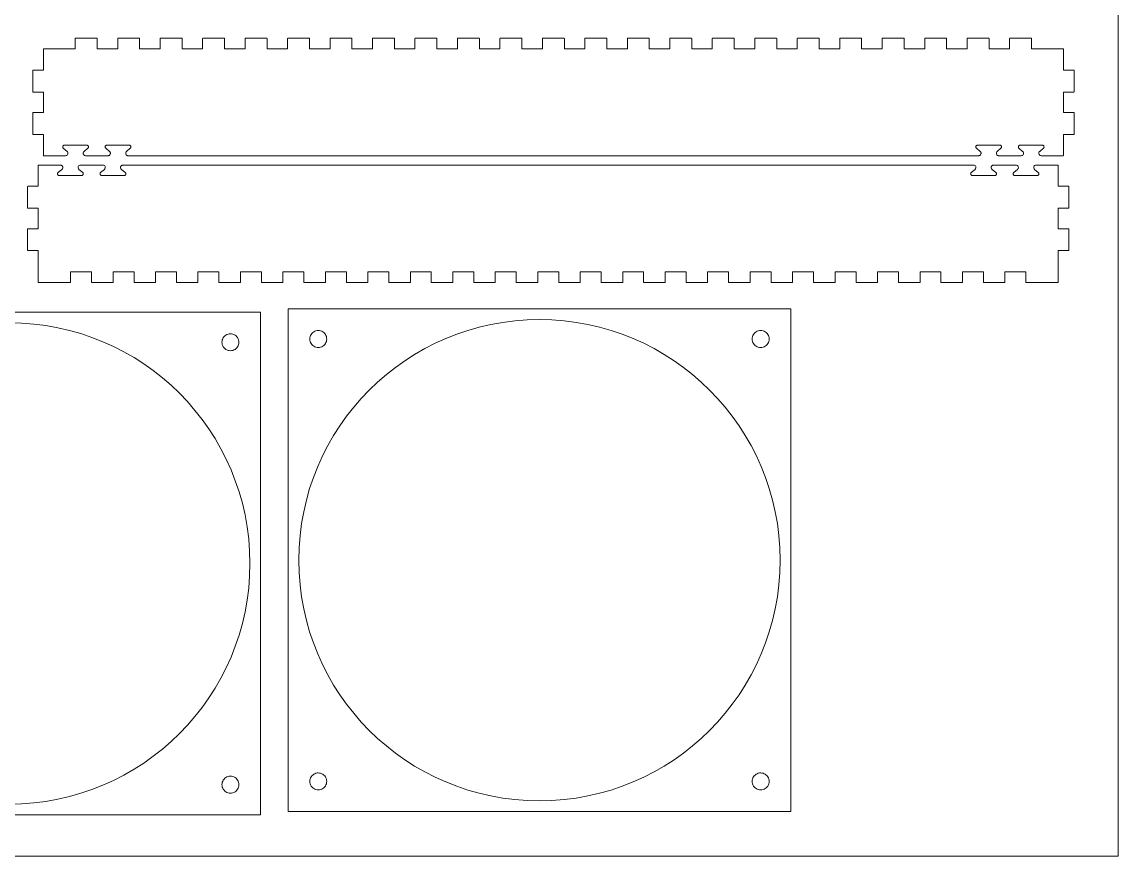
# Model space of a CAD drawing. Header units: millimetres. Extents: x -311 to 454, y -467 to 466.
# Drawn here: x 144.4 to 454.1, y -467.4 to -231.7 of the extents above; entities that cross this region are included whole.
import ezdxf

# ---------------------------------------------------------------- set-up
doc = ezdxf.new("R2010")
doc.units = ezdxf.units.MM
doc.header["$MEASUREMENT"] = 0
doc.layers.add('Layer 1', color=7, linetype='Continuous')

# ---------------------------------------------------------------- blocks, each defined once
blk = doc.blocks.new('block 384')
at = {"layer": 'Layer 1', "lineweight": 0}
blk.add_lwpolyline([(149.07, -305.33), (158.01, -305.33), (158.03, -305.33), (158.08, -305.3), (158.11, -305.25), (158.11, -305.23), (158.11, -302.33), (164.03, -302.33), (164.03, -305.23), (164.03, -305.25), (164.06, -305.3), (164.11, -305.33), (164.13, -305.33), (170.01, -305.33), (170.03, -305.33), (170.08, -305.3), (170.11, -305.25), (170.11, -305.23), (170.11, -302.33), (176.03, -302.33), (176.03, -305.23), (176.03, -305.25), (176.06, -305.3), (176.11, -305.33), (176.13, -305.33), (182.01, -305.33), (182.03, -305.33), (182.08, -305.3), (182.11, -305.25), (182.11, -305.23), (182.11, -302.33), (188.03, -302.33), (188.03, -305.23), (188.03, -305.25), (188.06, -305.3), (188.11, -305.33), (188.13, -305.33), (194.01, -305.33), (194.03, -305.33), (194.08, -305.3), (194.11, -305.25), (194.11, -305.23), (194.11, -302.33), (200.03, -302.33), (200.03, -305.23), (200.03, -305.25), (200.06, -305.3), (200.11, -305.33), (200.13, -305.33), (206.01, -305.33), (206.03, -305.33), (206.08, -305.3), (206.11, -305.25), (206.11, -305.23), (206.11, -302.33), (212.03, -302.33), (212.03, -305.23), (212.03, -305.25), (212.06, -305.3), (212.11, -305.33), (212.13, -305.33), (218.01, -305.33), (218.03, -305.33), (218.08, -305.3), (218.11, -305.25), (218.11, -305.23), (218.11, -302.33), (224.03, -302.33), (224.03, -305.23), (224.03, -305.25), (224.06, -305.3), (224.11, -305.33), (224.13, -305.33), (230.01, -305.33), (230.03, -305.33), (230.08, -305.3), (230.11, -305.25), (230.11, -305.23), (230.11, -302.33), (236.03, -302.33), (236.03, -305.23), (236.03, -305.25), (236.06, -305.3), (236.11, -305.33), (236.13, -305.33), (242.01, -305.33), (242.03, -305.33), (242.08, -305.3), (242.11, -305.25), (242.11, -305.23), (242.11, -302.33), (248.03, -302.33), (248.03, -305.23), (248.03, -305.25), (248.06, -305.3), (248.11, -305.33), (248.13, -305.33), (254.01, -305.33), (254.03, -305.33), (254.08, -305.3), (254.11, -305.25), (254.11, -305.23), (254.11, -302.33), (260.03, -302.33), (260.03, -305.23), (260.03, -305.25), (260.06, -305.3), (260.11, -305.33), (260.13, -305.33), (266.01, -305.33), (266.03, -305.33), (266.08, -305.3), (266.11, -305.25), (266.11, -305.23), (266.11, -302.33), (272.03, -302.33), (272.03, -305.23), (272.03, -305.25), (272.06, -305.3), (272.11, -305.33), (272.13, -305.33), (278.01, -305.33), (278.03, -305.33), (278.08, -305.3), (278.11, -305.25), (278.11, -305.23), (278.11, -302.33), (284.03, -302.33), (284.03, -305.23), (284.03, -305.25), (284.06, -305.3), (284.11, -305.33), (284.13, -305.33), (290.01, -305.33), (290.03, -305.33), (290.08, -305.3), (290.11, -305.25), (290.11, -305.23), (290.11, -302.33), (296.03, -302.33), (296.03, -305.23), (296.03, -305.25), (296.06, -305.3), (296.11, -305.33), (296.13, -305.33), (302.01, -305.33), (302.03, -305.33), (302.08, -305.3), (302.11, -305.25), (302.11, -305.23), (302.11, -302.33), (308.03, -302.33), (308.03, -305.23), (308.03, -305.25), (308.06, -305.3), (308.11, -305.33), (308.13, -305.33), (314.01, -305.33), (314.03, -305.33), (314.08, -305.3), (314.11, -305.25), (314.11, -305.23), (314.11, -302.33), (320.03, -302.33), (320.03, -305.23), (320.03, -305.25), (320.06, -305.3), (320.11, -305.33), (320.13, -305.33), (326.01, -305.33), (326.03, -305.33), (326.08, -305.3), (326.11, -305.25), (326.11, -305.23), (326.11, -302.33), (332.03, -302.33), (332.03, -305.23), (332.03, -305.25), (332.06, -305.3), (332.11, -305.33), (332.13, -305.33), (338.01, -305.33), (338.03, -305.33), (338.08, -305.3), (338.11, -305.25), (338.11, -305.23), (338.11, -302.33), (344.03, -302.33), (344.03, -305.23), (344.03, -305.25), (344.06, -305.3), (344.11, -305.33), (344.13, -305.33), (350.01, -305.33), (350.03, -305.33), (350.08, -305.3), (350.11, -305.25), (350.11, -305.23), (350.11, -302.33), (356.03, -302.33), (356.03, -305.23), (356.03, -305.25), (356.06, -305.3), (356.11, -305.33), (356.13, -305.33), (362.01, -305.33), (362.03, -305.33), (362.08, -305.3), (362.11, -305.25), (362.11, -305.23), (362.11, -302.33), (368.03, -302.33), (368.03, -305.23), (368.03, -305.25), (368.06, -305.3), (368.11, -305.33), (368.13, -305.33), (374.01, -305.33), (374.03, -305.33), (374.08, -305.3), (374.11, -305.25), (374.11, -305.23), (374.11, -302.33), (380.03, -302.33), (380.03, -305.23), (380.03, -305.25), (380.06, -305.3), (380.11, -305.33), (380.13, -305.33), (386.01, -305.33), (386.03, -305.33), (386.08, -305.3), (386.11, -305.25), (386.11, -305.23), (386.11, -302.33), (392.03, -302.33), (392.03, -305.23), (392.03, -305.25), (392.06, -305.3), (392.11, -305.33), (392.13, -305.33), (398.01, -305.33), (398.03, -305.33), (398.08, -305.3), (398.11, -305.25), (398.11, -305.23), (398.11, -302.33), (404.03, -302.33), (404.03, -305.23), (404.03, -305.25), (404.06, -305.3), (404.11, -305.33), (404.13, -305.33), (410.01, -305.33), (410.03, -305.33), (410.08, -305.3), (410.11, -305.25), (410.11, -305.23), (410.11, -302.33), (416.03, -302.33), (416.03, -305.23), (416.03, -305.25), (416.06, -305.3), (416.11, -305.33), (416.13, -305.33), (422.01, -305.33), (422.03, -305.33), (422.08, -305.3), (422.11, -305.25), (422.11, -305.23), (422.11, -302.33), (428.03, -302.33), (428.03, -305.23), (428.03, -305.25), (428.06, -305.3), (428.11, -305.33), (428.13, -305.33), (437.07, -305.33), (437.09, -305.33), (437.14, -305.3), (437.17, -305.25), (437.17, -305.23), (437.17, -302.23), (437.17, -296.33), (440.07, -296.33), (440.09, -296.33), (440.14, -296.3), (440.17, -296.25), (440.17, -296.23), (440.17, -290.23), (440.17, -290.21), (440.14, -290.16), (440.09, -290.13), (440.07, -290.13), (437.17, -290.13), (437.17, -284.33), (440.07, -284.33), (440.09, -284.33), (440.14, -284.3), (440.17, -284.25), (440.17, -284.23), (440.17, -278.23), (440.17, -278.21), (440.14, -278.16), (440.09, -278.13), (440.07, -278.13), (437.17, -278.13), (437.17, -272.23), (437.17, -272.21), (437.14, -272.16), (437.09, -272.13), (437.07, -272.13), (430.93, -272.13), (430.88, -272.13), (430.72, -272.16), (430.56, -272.24), (430.53, -272.26), (430.5, -272.28), (430.38, -272.4), (430.29, -272.56), (430.27, -272.59), (430.26, -272.62), (430.23, -272.8), (430.25, -272.98), (430.26, -273.01), (430.26, -273.05), (430.34, -273.2), (430.46, -273.34), (430.48, -273.37), (431.53, -274.25), (431.55, -274.26), (431.63, -274.36), (431.69, -274.47), (431.69, -274.5), (431.7, -274.52), (431.69, -274.77), (431.68, -274.8), (431.67, -274.82), (431.61, -274.93), (431.52, -275.02), (431.5, -275.04), (431.47, -275.05), (431.36, -275.11), (431.25, -275.13), (431.21, -275.13), (424.93, -275.13), (424.89, -275.13), (424.78, -275.11), (424.67, -275.05), (424.65, -275.04), (424.62, -275.02), (424.54, -274.93), (424.47, -274.82), (424.46, -274.8), (424.45, -274.77), (424.44, -274.52), (424.45, -274.5), (424.46, -274.47), (424.51, -274.36), (424.59, -274.26), (424.61, -274.25), (425.66, -273.37), (425.69, -273.34), (425.8, -273.2), (425.88, -273.05), (425.89, -273.01), (425.9, -272.98), (425.91, -272.8), (425.88, -272.62), (425.87, -272.59), (425.86, -272.56), (425.77, -272.4), (425.64, -272.28), (425.61, -272.26), (425.58, -272.24), (425.42, -272.16), (425.26, -272.13), (425.21, -272.13), (418.93, -272.13), (418.88, -272.13), (418.72, -272.16), (418.56, -272.24), (418.53, -272.26), (418.5, -272.28), (418.38, -272.4), (418.29, -272.56), (418.27, -272.59), (418.26, -272.62), (418.23, -272.8), (418.25, -272.98), (418.26, -273.01), (418.26, -273.05), (418.34, -273.2), (418.45, -273.34), (418.48, -273.37), (419.53, -274.25), (419.55, -274.26), (419.63, -274.36), (419.69, -274.47), (419.69, -274.5), (419.7, -274.52), (419.69, -274.77), (419.68, -274.8), (419.67, -274.82), (419.61, -274.93), (419.52, -275.02), (419.5, -275.04), (419.47, -275.05), (419.36, -275.11), (419.25, -275.13), (419.21, -275.13), (412.93, -275.13), (412.89, -275.13), (412.78, -275.11), (412.67, -275.05), (412.65, -275.04), (412.62, -275.02), (412.54, -274.93), (412.47, -274.82), (412.46, -274.8), (412.45, -274.77), (412.44, -274.52), (412.45, -274.5), (412.46, -274.47), (412.51, -274.36), (412.59, -274.26), (412.61, -274.25), (413.66, -273.37), (413.69, -273.34), (413.8, -273.2), (413.88, -273.05), (413.89, -273.01), (413.9, -272.98), (413.91, -272.8), (413.88, -272.62), (413.87, -272.59), (413.86, -272.56), (413.77, -272.4), (413.64, -272.28), (413.61, -272.26), (413.58, -272.24), (413.42, -272.16), (413.26, -272.13), (413.21, -272.13), (407.07, -272.13), (179.07, -272.13), (172.93, -272.13), (172.88, -272.13), (172.72, -272.16), (172.56, -272.24), (172.53, -272.26), (172.5, -272.28), (172.38, -272.4), (172.29, -272.56), (172.27, -272.59), (172.26, -272.62), (172.23, -272.8), (172.25, -272.98), (172.26, -273.01), (172.26, -273.05), (172.34, -273.2), (172.45, -273.34), (172.48, -273.37), (173.53, -274.25), (173.55, -274.26), (173.63, -274.36), (173.69, -274.47), (173.69, -274.5), (173.7, -274.52), (173.69, -274.77), (173.68, -274.8), (173.67, -274.82), (173.61, -274.93), (173.52, -275.02), (173.5, -275.04), (173.48, -275.05), (173.36, -275.11), (173.25, -275.13), (173.21, -275.13), (166.93, -275.13), (166.89, -275.13), (166.78, -275.11), (166.67, -275.05), (166.65, -275.04), (166.62, -275.02), (166.53, -274.93), (166.47, -274.82), (166.46, -274.8), (166.45, -274.77), (166.44, -274.52), (166.45, -274.5), (166.46, -274.47), (166.51, -274.36), (166.59, -274.26), (166.61, -274.25), (167.66, -273.37), (167.69, -273.34), (167.8, -273.2), (167.88, -273.05), (167.89, -273.01), (167.89, -272.98), (167.91, -272.8), (167.88, -272.62), (167.87, -272.59), (167.86, -272.56), (167.76, -272.4), (167.64, -272.28), (167.61, -272.26), (167.58, -272.24), (167.42, -272.16), (167.26, -272.13), (167.21, -272.13), (160.93, -272.13), (160.88, -272.13), (160.72, -272.16), (160.56, -272.24), (160.53, -272.26), (160.5, -272.28), (160.38, -272.4), (160.29, -272.56), (160.27, -272.59), (160.26, -272.62), (160.23, -272.8), (160.25, -272.98), (160.26, -273.01), (160.26, -273.05), (160.34, -273.2), (160.45, -273.34), (160.48, -273.37), (161.53, -274.25), (161.55, -274.26), (161.63, -274.36), (161.69, -274.47), (161.69, -274.5), (161.7, -274.52), (161.69, -274.77), (161.68, -274.8), (161.67, -274.82), (161.61, -274.93), (161.52, -275.02), (161.5, -275.04), (161.48, -275.05), (161.36, -275.11), (161.25, -275.13), (161.21, -275.13), (154.93, -275.13), (154.89, -275.13), (154.78, -275.11), (154.67, -275.05), (154.65, -275.04), (154.62, -275.02), (154.54, -274.93), (154.47, -274.82), (154.46, -274.8), (154.45, -274.77), (154.44, -274.52), (154.45, -274.5), (154.45, -274.47), (154.51, -274.36), (154.59, -274.26), (154.61, -274.25), (155.66, -273.37), (155.69, -273.34), (155.8, -273.2), (155.88, -273.05), (155.89, -273.01), (155.89, -272.98), (155.91, -272.8), (155.88, -272.62), (155.87, -272.59), (155.86, -272.56), (155.77, -272.4), (155.64, -272.28), (155.61, -272.26), (155.58, -272.24), (155.42, -272.16), (155.26, -272.13), (155.21, -272.13), (149.07, -272.13), (149.05, -272.13), (149, -272.16), (148.97, -272.21), (148.97, -272.23), (148.97, -278.13), (146.07, -278.13), (146.05, -278.13), (146, -278.16), (145.97, -278.21), (145.97, -278.23), (145.97, -284.23), (145.97, -284.25), (146, -284.3), (146.05, -284.33), (146.07, -284.33), (148.97, -284.33), (148.97, -290.13), (146.07, -290.13), (146.05, -290.13), (146, -290.16), (145.97, -290.21), (145.97, -290.23), (145.97, -296.23), (145.97, -296.25), (146, -296.3), (146.05, -296.33), (146.07, -296.33), (148.97, -296.33), (148.97, -302.23), (148.97, -305.23), (148.97, -305.25), (149, -305.3), (149.05, -305.33), (149.07, -305.33)], dxfattribs=at)
blk = doc.blocks.new('block 387')
at = {"layer": 'Layer 1', "lineweight": 0}
blk.add_lwpolyline([(150.52, -269.51), (156.66, -269.51), (156.72, -269.51), (156.87, -269.48), (157.03, -269.4), (157.07, -269.38), (157.09, -269.36), (157.22, -269.24), (157.31, -269.08), (157.32, -269.05), (157.33, -269.02), (157.36, -268.84), (157.35, -268.66), (157.34, -268.63), (157.33, -268.59), (157.25, -268.43), (157.14, -268.3), (157.11, -268.27), (156.06, -267.39), (156.04, -267.38), (155.96, -267.28), (155.91, -267.16), (155.9, -267.14), (155.9, -267.12), (155.91, -266.86), (155.92, -266.84), (155.92, -266.82), (155.99, -266.71), (156.08, -266.61), (156.1, -266.6), (156.12, -266.59), (156.23, -266.53), (156.35, -266.51), (156.39, -266.51), (162.66, -266.51), (162.7, -266.51), (162.81, -266.53), (162.93, -266.59), (162.95, -266.6), (162.97, -266.61), (163.06, -266.71), (163.12, -266.82), (163.13, -266.84), (163.14, -266.86), (163.15, -267.12), (163.15, -267.14), (163.14, -267.16), (163.08, -267.28), (163, -267.38), (162.99, -267.39), (161.94, -268.27), (161.91, -268.3), (161.79, -268.43), (161.72, -268.59), (161.71, -268.63), (161.7, -268.66), (161.69, -268.84), (161.71, -269.02), (161.73, -269.05), (161.74, -269.08), (161.83, -269.24), (161.95, -269.36), (161.98, -269.38), (162.01, -269.4), (162.17, -269.48), (162.33, -269.51), (162.39, -269.51), (168.66, -269.51), (168.72, -269.51), (168.87, -269.48), (169.03, -269.4), (169.07, -269.38), (169.09, -269.36), (169.22, -269.24), (169.31, -269.08), (169.32, -269.05), (169.33, -269.02), (169.36, -268.84), (169.35, -268.66), (169.34, -268.63), (169.33, -268.59), (169.25, -268.43), (169.14, -268.3), (169.11, -268.27), (168.06, -267.39), (168.04, -267.38), (167.96, -267.28), (167.91, -267.16), (167.9, -267.14), (167.9, -267.12), (167.91, -266.86), (167.92, -266.84), (167.92, -266.82), (167.99, -266.71), (168.08, -266.61), (168.1, -266.6), (168.12, -266.59), (168.23, -266.53), (168.35, -266.51), (168.39, -266.51), (174.66, -266.51), (174.7, -266.51), (174.81, -266.53), (174.93, -266.59), (174.95, -266.6), (174.97, -266.61), (175.06, -266.71), (175.12, -266.82), (175.13, -266.84), (175.14, -266.86), (175.15, -267.12), (175.15, -267.14), (175.14, -267.16), (175.08, -267.28), (175, -267.38), (174.99, -267.39), (173.93, -268.27), (173.91, -268.3), (173.79, -268.43), (173.72, -268.59), (173.71, -268.63), (173.7, -268.66), (173.69, -268.84), (173.71, -269.02), (173.73, -269.05), (173.74, -269.08), (173.83, -269.24), (173.95, -269.36), (173.98, -269.38), (174.01, -269.4), (174.17, -269.48), (174.33, -269.51), (174.39, -269.51), (180.52, -269.51), (408.52, -269.51), (414.66, -269.51), (414.72, -269.51), (414.87, -269.48), (415.04, -269.4), (415.07, -269.38), (415.09, -269.36), (415.22, -269.24), (415.31, -269.08), (415.32, -269.05), (415.33, -269.02), (415.36, -268.84), (415.35, -268.66), (415.34, -268.63), (415.33, -268.59), (415.25, -268.43), (415.14, -268.3), (415.11, -268.27), (414.06, -267.39), (414.04, -267.38), (413.96, -267.28), (413.91, -267.16), (413.9, -267.14), (413.9, -267.12), (413.91, -266.86), (413.91, -266.84), (413.92, -266.82), (413.99, -266.71), (414.08, -266.61), (414.1, -266.6), (414.12, -266.59), (414.23, -266.53), (414.35, -266.51), (414.38, -266.51), (420.66, -266.51), (420.7, -266.51), (420.81, -266.53), (420.93, -266.59), (420.95, -266.6), (420.97, -266.61), (421.06, -266.71), (421.12, -266.82), (421.13, -266.84), (421.14, -266.86), (421.15, -267.12), (421.15, -267.14), (421.14, -267.16), (421.08, -267.28), (421, -267.38), (420.98, -267.39), (419.94, -268.27), (419.91, -268.3), (419.8, -268.43), (419.72, -268.59), (419.71, -268.63), (419.7, -268.66), (419.69, -268.84), (419.72, -269.02), (419.73, -269.05), (419.74, -269.08), (419.83, -269.24), (419.95, -269.36), (419.98, -269.38), (420.01, -269.4), (420.17, -269.48), (420.33, -269.51), (420.38, -269.51), (426.66, -269.51), (426.72, -269.51), (426.87, -269.48), (427.04, -269.4), (427.07, -269.38), (427.09, -269.36), (427.22, -269.24), (427.31, -269.08), (427.32, -269.05), (427.33, -269.02), (427.36, -268.84), (427.35, -268.66), (427.34, -268.63), (427.33, -268.59), (427.25, -268.43), (427.14, -268.3), (427.11, -268.27), (426.06, -267.39), (426.04, -267.38), (425.96, -267.28), (425.91, -267.16), (425.9, -267.14), (425.9, -267.12), (425.91, -266.86), (425.92, -266.84), (425.92, -266.82), (425.99, -266.71), (426.08, -266.61), (426.1, -266.6), (426.12, -266.59), (426.23, -266.53), (426.35, -266.51), (426.38, -266.51), (432.66, -266.51), (432.7, -266.51), (432.81, -266.53), (432.93, -266.59), (432.95, -266.6), (432.97, -266.61), (433.06, -266.71), (433.12, -266.82), (433.13, -266.84), (433.14, -266.86), (433.15, -267.12), (433.15, -267.14), (433.14, -267.16), (433.08, -267.28), (433, -267.38), (432.99, -267.39), (431.94, -268.27), (431.91, -268.3), (431.8, -268.43), (431.72, -268.59), (431.71, -268.63), (431.7, -268.66), (431.68, -268.84), (431.72, -269.02), (431.73, -269.05), (431.74, -269.08), (431.83, -269.24), (431.95, -269.36), (431.98, -269.38), (432.01, -269.4), (432.17, -269.48), (432.33, -269.51), (432.39, -269.51), (438.52, -269.51), (438.54, -269.51), (438.59, -269.48), (438.62, -269.43), (438.62, -269.41), (438.62, -263.51), (441.52, -263.51), (441.54, -263.51), (441.59, -263.48), (441.62, -263.43), (441.62, -263.41), (441.62, -257.41), (441.62, -257.39), (441.59, -257.34), (441.54, -257.31), (441.52, -257.31), (438.62, -257.31), (438.62, -251.51), (441.52, -251.51), (441.54, -251.51), (441.59, -251.48), (441.62, -251.43), (441.62, -251.41), (441.62, -245.41), (441.62, -245.39), (441.59, -245.34), (441.54, -245.31), (441.52, -245.31), (438.62, -245.31), (438.62, -239.41), (438.62, -239.39), (438.59, -239.34), (438.54, -239.31), (438.52, -239.31), (429.62, -239.31), (429.62, -236.41), (429.62, -236.39), (429.59, -236.34), (429.54, -236.31), (429.52, -236.31), (423.52, -236.31), (423.51, -236.31), (423.45, -236.34), (423.42, -236.39), (423.42, -236.41), (423.42, -239.31), (417.62, -239.31), (417.62, -236.41), (417.62, -236.39), (417.59, -236.34), (417.54, -236.31), (417.52, -236.31), (411.52, -236.31), (411.51, -236.31), (411.45, -236.34), (411.42, -236.39), (411.42, -236.41), (411.42, -239.31), (405.62, -239.31), (405.62, -236.41), (405.62, -236.39), (405.59, -236.34), (405.54, -236.31), (405.52, -236.31), (399.52, -236.31), (399.51, -236.31), (399.45, -236.34), (399.43, -236.39), (399.43, -236.41), (399.43, -239.31), (393.62, -239.31), (393.62, -236.41), (393.62, -236.39), (393.59, -236.34), (393.54, -236.31), (393.52, -236.31), (387.52, -236.31), (387.51, -236.31), (387.45, -236.34), (387.42, -236.39), (387.42, -236.41), (387.42, -239.31), (381.62, -239.31), (381.62, -236.41), (381.62, -236.39), (381.59, -236.34), (381.54, -236.31), (381.52, -236.31), (375.52, -236.31), (375.51, -236.31), (375.45, -236.34), (375.43, -236.39), (375.43, -236.41), (375.43, -239.31), (369.62, -239.31), (369.62, -236.41), (369.62, -236.39), (369.59, -236.34), (369.54, -236.31), (369.52, -236.31), (363.52, -236.31), (363.51, -236.31), (363.45, -236.34), (363.43, -236.39), (363.43, -236.41), (363.43, -239.31), (357.63, -239.31), (357.63, -236.41), (357.63, -236.39), (357.59, -236.34), (357.54, -236.31), (357.52, -236.31), (351.52, -236.31), (351.51, -236.31), (351.45, -236.34), (351.42, -236.39), (351.42, -236.41), (351.42, -239.31), (345.62, -239.31), (345.62, -236.41), (345.62, -236.39), (345.59, -236.34), (345.54, -236.31), (345.52, -236.31), (339.52, -236.31), (339.51, -236.31), (339.45, -236.34), (339.43, -236.39), (339.43, -236.41), (339.43, -239.31), (333.62, -239.31), (333.62, -236.41), (333.62, -236.39), (333.59, -236.34), (333.54, -236.31), (333.52, -236.31), (327.52, -236.31), (327.51, -236.31), (327.45, -236.34), (327.42, -236.39), (327.42, -236.41), (327.42, -239.31), (321.63, -239.31), (321.63, -236.41), (321.63, -236.39), (321.59, -236.34), (321.54, -236.31), (321.52, -236.31), (315.52, -236.31), (315.51, -236.31), (315.45, -236.34), (315.42, -236.39), (315.42, -236.41), (315.42, -239.31), (309.62, -239.31), (309.62, -236.41), (309.62, -236.39), (309.59, -236.34), (309.54, -236.31), (309.52, -236.31), (303.52, -236.31), (303.51, -236.31), (303.45, -236.34), (303.43, -236.39), (303.43, -236.41), (303.43, -239.31), (297.62, -239.31), (297.62, -236.41), (297.62, -236.39), (297.59, -236.34), (297.54, -236.31), (297.52, -236.31), (291.52, -236.31), (291.51, -236.31), (291.45, -236.34), (291.42, -236.39), (291.42, -236.41), (291.42, -239.31), (285.63, -239.31), (285.63, -236.41), (285.63, -236.39), (285.59, -236.34), (285.54, -236.31), (285.52, -236.31), (279.52, -236.31), (279.51, -236.31), (279.45, -236.34), (279.42, -236.39), (279.42, -236.41), (279.42, -239.31), (273.62, -239.31), (273.62, -236.41), (273.62, -236.39), (273.59, -236.34), (273.54, -236.31), (273.52, -236.31), (267.52, -236.31), (267.51, -236.31), (267.45, -236.34), (267.42, -236.39), (267.42, -236.41), (267.42, -239.31), (261.62, -239.31), (261.62, -236.41), (261.62, -236.39), (261.6, -236.34), (261.54, -236.31), (261.52, -236.31), (255.52, -236.31), (255.51, -236.31), (255.45, -236.34), (255.42, -236.39), (255.42, -236.41), (255.42, -239.31), (249.63, -239.31), (249.63, -236.41), (249.63, -236.39), (249.59, -236.34), (249.54, -236.31), (249.52, -236.31), (243.52, -236.31), (243.51, -236.31), (243.45, -236.34), (243.42, -236.39), (243.42, -236.41), (243.42, -239.31), (237.62, -239.31), (237.62, -236.41), (237.62, -236.39), (237.59, -236.34), (237.54, -236.31), (237.52, -236.31), (231.52, -236.31), (231.51, -236.31), (231.45, -236.34), (231.42, -236.39), (231.42, -236.41), (231.42, -239.31), (225.62, -239.31), (225.62, -236.41), (225.62, -236.39), (225.6, -236.34), (225.54, -236.31), (225.52, -236.31), (219.52, -236.31), (219.51, -236.31), (219.45, -236.34), (219.42, -236.39), (219.42, -236.41), (219.42, -239.31), (213.62, -239.31), (213.62, -236.41), (213.62, -236.39), (213.59, -236.34), (213.54, -236.31), (213.52, -236.31), (207.52, -236.31), (207.51, -236.31), (207.45, -236.34), (207.42, -236.39), (207.42, -236.41), (207.42, -239.31), (201.62, -239.31), (201.62, -236.41), (201.62, -236.39), (201.6, -236.34), (201.54, -236.31), (201.52, -236.31), (195.52, -236.31), (195.51, -236.31), (195.45, -236.34), (195.42, -236.39), (195.42, -236.41), (195.42, -239.31), (189.62, -239.31), (189.62, -236.41), (189.62, -236.39), (189.6, -236.34), (189.54, -236.31), (189.52, -236.31), (183.52, -236.31), (183.51, -236.31), (183.45, -236.34), (183.42, -236.39), (183.42, -236.41), (183.42, -239.31), (177.62, -239.31), (177.62, -236.41), (177.62, -236.39), (177.6, -236.34), (177.54, -236.31), (177.52, -236.31), (171.52, -236.31), (171.51, -236.31), (171.45, -236.34), (171.42, -236.39), (171.42, -236.41), (171.42, -239.31), (165.62, -239.31), (165.62, -236.41), (165.62, -236.39), (165.6, -236.34), (165.54, -236.31), (165.52, -236.31), (159.52, -236.31), (159.51, -236.31), (159.45, -236.34), (159.42, -236.39), (159.42, -236.41), (159.42, -239.31), (150.52, -239.31), (150.51, -239.31), (150.45, -239.34), (150.42, -239.39), (150.42, -239.41), (150.42, -245.31), (147.52, -245.31), (147.51, -245.31), (147.45, -245.34), (147.42, -245.39), (147.42, -245.41), (147.42, -251.41), (147.42, -251.43), (147.45, -251.48), (147.51, -251.51), (147.52, -251.51), (150.42, -251.51), (150.42, -257.31), (147.52, -257.31), (147.51, -257.31), (147.45, -257.34), (147.42, -257.39), (147.42, -257.41), (147.42, -263.41), (147.42, -263.43), (147.45, -263.48), (147.51, -263.51), (147.52, -263.51), (150.42, -263.51), (150.42, -269.41), (150.42, -269.43), (150.45, -269.48), (150.51, -269.51), (150.52, -269.51)], dxfattribs=at)
blk = doc.blocks.new('block 394')
at = {"layer": 'Layer 1', "lineweight": 0}
blk.add_lwpolyline([(211.78, -313.71), (211.78, -455.71), (69.78, -455.71), (69.78, -313.71), (211.78, -313.71)], dxfattribs=at)
blk = doc.blocks.new('block 395')
at = {"layer": 'Layer 1', "lineweight": 0}
blk.add_open_spline([(208.78, -384.71), (208.78, -422.26), (178.34, -452.71), (140.78, -452.71), (103.23, -452.71), (72.78, -422.26), (72.78, -384.71), (72.78, -347.15), (103.23, -316.71), (140.78, -316.71), (178.34, -316.71), (208.78, -347.15), (208.78, -384.71)], degree=3, knots=[0, 0, 0, 0, 1, 1, 1, 2, 2, 2, 3, 3, 3, 4, 4, 4, 4], dxfattribs=at)
blk = doc.blocks.new('block 398')
at = {"layer": 'Layer 1', "lineweight": 0}
blk.add_open_spline([(205.68, -447.21), (205.68, -447.67), (205.55, -448.12), (205.3, -448.5), (205.05, -448.89), (204.7, -449.2), (204.28, -449.39), (203.86, -449.58), (203.39, -449.65), (202.94, -449.58), (202.48, -449.52), (202.06, -449.32), (201.71, -449.02), (201.36, -448.72), (201.11, -448.32), (200.98, -447.88), (200.85, -447.44), (200.85, -446.97), (200.98, -446.53), (201.11, -446.09), (201.36, -445.69), (201.71, -445.39), (202.06, -445.09), (202.48, -444.9), (202.94, -444.83), (203.39, -444.76), (203.86, -444.83), (204.28, -445.02), (204.7, -445.21), (205.05, -445.52), (205.3, -445.91), (205.55, -446.3), (205.68, -446.75), (205.68, -447.21)], degree=3, knots=[0, 0, 0, 0, 1, 1, 1, 2, 2, 2, 3, 3, 3, 4, 4, 4, 5, 5, 5, 6, 6, 6, 7, 7, 7, 8, 8, 8, 9, 9, 9, 10, 10, 10, 11, 11, 11, 11], dxfattribs=at)
blk = doc.blocks.new('block 399')
at = {"layer": 'Layer 1', "lineweight": 0}
blk.add_open_spline([(205.68, -322.21), (205.68, -322.67), (205.55, -323.12), (205.3, -323.5), (205.05, -323.89), (204.7, -324.2), (204.28, -324.39), (203.86, -324.58), (203.39, -324.65), (202.94, -324.58), (202.48, -324.52), (202.06, -324.32), (201.71, -324.02), (201.36, -323.72), (201.11, -323.32), (200.98, -322.88), (200.85, -322.44), (200.85, -321.97), (200.98, -321.53), (201.11, -321.09), (201.36, -320.69), (201.71, -320.39), (202.06, -320.09), (202.48, -319.9), (202.94, -319.83), (203.39, -319.76), (203.86, -319.83), (204.28, -320.02), (204.7, -320.21), (205.05, -320.52), (205.3, -320.91), (205.55, -321.3), (205.68, -321.75), (205.68, -322.21)], degree=3, knots=[0, 0, 0, 0, 1, 1, 1, 2, 2, 2, 3, 3, 3, 4, 4, 4, 5, 5, 5, 6, 6, 6, 7, 7, 7, 8, 8, 8, 9, 9, 9, 10, 10, 10, 11, 11, 11, 11], dxfattribs=at)
blk = doc.blocks.new('block 406')
at = {"layer": 'Layer 1', "lineweight": 0}
blk.add_lwpolyline([(361.59, -312.8), (361.59, -454.8), (219.59, -454.8), (219.59, -312.8), (361.59, -312.8)], dxfattribs=at)
blk = doc.blocks.new('block 407')
at = {"layer": 'Layer 1', "lineweight": 0}
blk.add_open_spline([(358.59, -383.8), (358.59, -421.36), (328.14, -451.8), (290.59, -451.8), (253.03, -451.8), (222.59, -421.36), (222.59, -383.8), (222.59, -346.25), (253.03, -315.8), (290.59, -315.8), (328.14, -315.8), (358.59, -346.25), (358.59, -383.8)], degree=3, knots=[0, 0, 0, 0, 1, 1, 1, 2, 2, 2, 3, 3, 3, 4, 4, 4, 4], dxfattribs=at)
blk = doc.blocks.new('block 408')
at = {"layer": 'Layer 1', "lineweight": 0}
blk.add_open_spline([(230.49, -446.3), (230.49, -446.76), (230.36, -447.21), (230.11, -447.6), (229.86, -447.99), (229.5, -448.29), (229.09, -448.48), (228.67, -448.68), (228.2, -448.74), (227.75, -448.68), (227.29, -448.61), (226.87, -448.42), (226.52, -448.12), (226.17, -447.81), (225.92, -447.42), (225.79, -446.98), (225.66, -446.54), (225.66, -446.07), (225.79, -445.62), (225.92, -445.18), (226.17, -444.79), (226.52, -444.49), (226.87, -444.19), (227.29, -443.99), (227.75, -443.92), (228.2, -443.86), (228.67, -443.93), (229.09, -444.12), (229.51, -444.31), (229.86, -444.62), (230.11, -445), (230.36, -445.39), (230.49, -445.84), (230.49, -446.3)], degree=3, knots=[0, 0, 0, 0, 1, 1, 1, 2, 2, 2, 3, 3, 3, 4, 4, 4, 5, 5, 5, 6, 6, 6, 7, 7, 7, 8, 8, 8, 9, 9, 9, 10, 10, 10, 11, 11, 11, 11], dxfattribs=at)
blk = doc.blocks.new('block 409')
at = {"layer": 'Layer 1', "lineweight": 0}
blk.add_open_spline([(230.49, -321.3), (230.49, -321.76), (230.36, -322.21), (230.11, -322.6), (229.86, -322.99), (229.5, -323.29), (229.09, -323.48), (228.67, -323.68), (228.2, -323.74), (227.75, -323.68), (227.29, -323.61), (226.87, -323.42), (226.52, -323.11), (226.17, -322.81), (225.92, -322.42), (225.79, -321.98), (225.66, -321.54), (225.66, -321.07), (225.79, -320.63), (225.92, -320.18), (226.17, -319.79), (226.52, -319.49), (226.87, -319.19), (227.29, -318.99), (227.75, -318.92), (228.2, -318.86), (228.67, -318.93), (229.09, -319.12), (229.51, -319.31), (229.86, -319.62), (230.11, -320), (230.36, -320.39), (230.49, -320.84), (230.49, -321.3)], degree=3, knots=[0, 0, 0, 0, 1, 1, 1, 2, 2, 2, 3, 3, 3, 4, 4, 4, 5, 5, 5, 6, 6, 6, 7, 7, 7, 8, 8, 8, 9, 9, 9, 10, 10, 10, 11, 11, 11, 11], dxfattribs=at)
blk = doc.blocks.new('block 410')
at = {"layer": 'Layer 1', "lineweight": 0}
blk.add_open_spline([(355.49, -446.3), (355.49, -446.76), (355.36, -447.21), (355.11, -447.6), (354.86, -447.99), (354.5, -448.29), (354.09, -448.48), (353.67, -448.68), (353.2, -448.74), (352.75, -448.68), (352.29, -448.61), (351.87, -448.42), (351.52, -448.12), (351.17, -447.81), (350.92, -447.42), (350.79, -446.98), (350.66, -446.54), (350.66, -446.07), (350.79, -445.62), (350.92, -445.18), (351.17, -444.79), (351.52, -444.49), (351.87, -444.19), (352.29, -443.99), (352.75, -443.92), (353.2, -443.86), (353.67, -443.93), (354.09, -444.12), (354.51, -444.31), (354.86, -444.62), (355.11, -445), (355.36, -445.39), (355.49, -445.84), (355.49, -446.3)], degree=3, knots=[0, 0, 0, 0, 1, 1, 1, 2, 2, 2, 3, 3, 3, 4, 4, 4, 5, 5, 5, 6, 6, 6, 7, 7, 7, 8, 8, 8, 9, 9, 9, 10, 10, 10, 11, 11, 11, 11], dxfattribs=at)
blk = doc.blocks.new('block 411')
at = {"layer": 'Layer 1', "lineweight": 0}
blk.add_open_spline([(355.49, -321.3), (355.49, -321.76), (355.36, -322.21), (355.11, -322.6), (354.86, -322.99), (354.5, -323.29), (354.09, -323.48), (353.67, -323.68), (353.2, -323.74), (352.75, -323.68), (352.29, -323.61), (351.87, -323.42), (351.52, -323.11), (351.17, -322.81), (350.92, -322.42), (350.79, -321.98), (350.66, -321.54), (350.66, -321.07), (350.79, -320.63), (350.92, -320.18), (351.17, -319.79), (351.52, -319.49), (351.87, -319.19), (352.29, -318.99), (352.75, -318.92), (353.2, -318.86), (353.67, -318.93), (354.09, -319.12), (354.51, -319.31), (354.86, -319.62), (355.11, -320), (355.36, -320.39), (355.49, -320.84), (355.49, -321.3)], degree=3, knots=[0, 0, 0, 0, 1, 1, 1, 2, 2, 2, 3, 3, 3, 4, 4, 4, 5, 5, 5, 6, 6, 6, 7, 7, 7, 8, 8, 8, 9, 9, 9, 10, 10, 10, 11, 11, 11, 11], dxfattribs=at)

msp = doc.modelspace()

# ---------------------------------------------------------------- linework, layer by layer
at = {"layer": 'Layer 1', "lineweight": 0}
msp.add_lwpolyline([(454.07, -467.39), (-245.93, -467.39), (-245.93, 412.61), (454.07, 412.61), (454.07, -467.39)], dxfattribs=at)

# ---------------------------------------------------------------- block references
at = {"layer": 'Layer 1'}
for name in ['block 387', 'block 384', 'block 406', 'block 394', 'block 407', 'block 395', 'block 409', 'block 411', 'block 399', 'block 398', 'block 408', 'block 410']:
    msp.add_blockref(name, (0, 0), dxfattribs=at)

doc.saveas('drawing.dxf')
